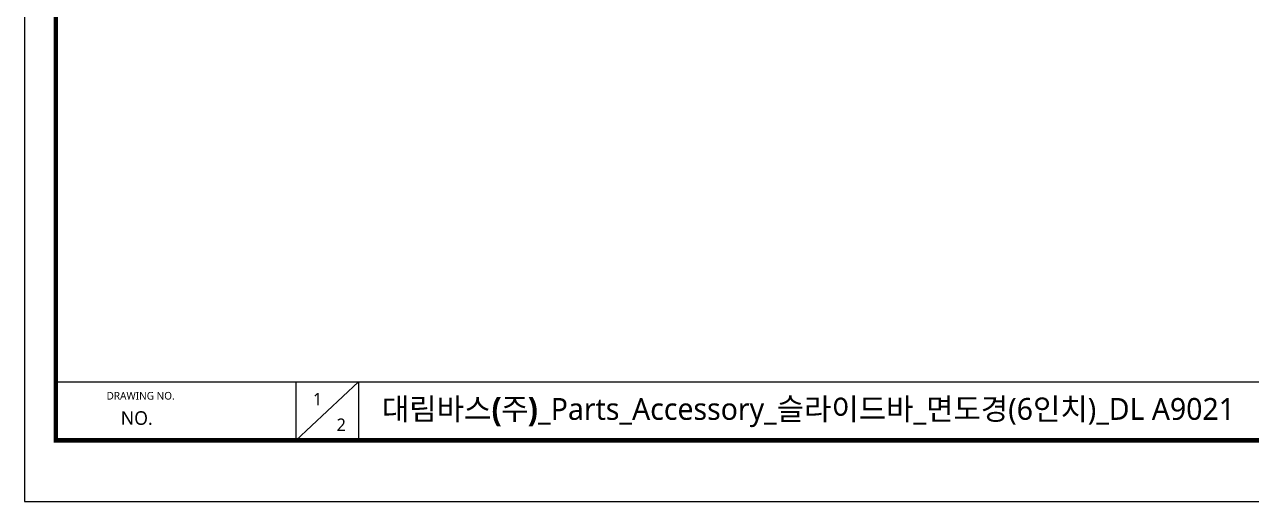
# Model space of a CAD drawing. Extents: x 16296660632 to 16296676936, y -37409619871 to -37409617270.
# Drawn here: x 16296676068 to 16296676615, y -37409617906 to -37409617694 of the extents above; entities that cross this region are included whole.
import ezdxf

# ---------------------------------------------------------------- set-up
doc = ezdxf.new("R2010")
doc.units = 0
doc.header["$LTSCALE"] = 10
doc.header["$MEASUREMENT"] = 0
doc.layers.get('0').update_dxf_attribs({"linetype": 'CONTINUOUS'})
doc.styles.add('Daelim Dimension', font='NanumGothic.ttf')

msp = doc.modelspace()

# ---------------------------------------------------------------- linework, layer by layer
at = {"color": 5}
msp.add_line((16296676081.944981, -37409617852.787727), (16296676780.861361, -37409617852.787727), dxfattribs=at)
at = {"color": 5, "ltscale": 40}
for p, q in [((16296676189.079241, -37409617852.787727), (16296676189.079241, -37409617878.942848)), ((16296676189.079241, -37409617852.787727), (16296676189.079241, -37409617878.942848)), ((16296676217.071711, -37409617852.787727), (16296676189.079241, -37409617878.942848)), ((16296676217.071711, -37409617852.787727), (16296676189.079241, -37409617878.942848)), ((16296676217.071711, -37409617852.787727), (16296676217.071711, -37409617878.942848)), ((16296676217.071711, -37409617852.787727), (16296676217.071711, -37409617878.942848))]:
    msp.add_line(p, q, dxfattribs=at)
at = {"ltscale": 0.5}
msp.add_lwpolyline([(16296676067.9874, -37409617906.076912), (16296676935.9874, -37409617906.076912), (16296676935.9874, -37409617270.076912), (16296676067.9874, -37409617270.076912)], close=True, dxfattribs=at)
at = {"color": 5, "linetype": 'ByBlock', "lineweight": 200, "const_width": 2}
msp.add_lwpolyline([(16296676081.944981, -37409617878.843964), (16296676921.944981, -37409617878.843964), (16296676921.944981, -37409617284.843964), (16296676081.944981, -37409617284.843964)], close=True, dxfattribs=at)

# ---------------------------------------------------------------- texts
at = {"color": 5, "ltscale": 40, "style": 'Daelim Dimension'}
msp.add_text('DRAWING NO.', height=3.42534836, dxfattribs=at).set_placement((16296676104.57552, -37409617860.700653))
at = {"attachment_point": 1, "style": 'Daelim Dimension'}
for s, insert, char_height, width in [('1', (16296676196.69282, -37409617857.691338), 5.605498, 7.82308075), ('NO.', (16296676110.9198, -37409617865.879478), 6.0539379, 37.97848038), ('2', (16296676207.211201, -37409617869.116768), 5.605498, 7.82308075)]:
    msp.add_mtext(s, dxfattribs=dict(at, insert=insert, char_height=char_height, width=width))
at = {"color": 2, "insert": (16296676227.45752, -37409617859.989433), "char_height": 9.729543096, "width": 496.51947667, "attachment_point": 1, "style": 'Daelim Dimension'}
msp.add_mtext('{\\fPretendard Variable SemiBold|b0|i0|c129|p2;대림바스(주)}_Parts_Accessory_{\\fGulim|b0|i0|c129|p50;슬라이드바}_{\\fGulim|b0|i0|c129|p50;면도경}(6{\\fGulim|b0|i0|c129|p50;인치})_DL A9021', dxfattribs=at)

doc.saveas('drawing.dxf')
